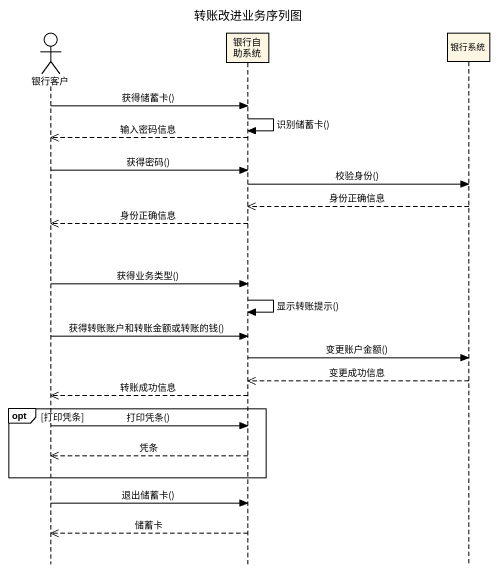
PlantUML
@startuml
title 转账改进业务序列图
hide footbox
actor 银行客户
participant 银行自助系统
participant 银行系统

银行客户 -> 银行自助系统 : 获得储蓄卡()
银行自助系统 -> 银行自助系统 : 识别储蓄卡()
银行自助系统 -->> 银行客户 : 输入密码信息
银行客户 -> 银行自助系统 : 获得密码()
银行自助系统 -> 银行系统 : 校验身份()
银行系统 -->> 银行自助系统 : 身份正确信息
银行自助系统 -->> 银行客户 : 身份正确信息
银行客户 -> 银行自助系统 : 获得业务类型()
银行自助系统 -> 银行自助系统 : 显示转账提示()
银行客户 -> 银行自助系统 : 获得转账账户和转账金额或转账的钱()
银行自助系统 -> 银行系统 : 变更账户金额()
银行系统 -->> 银行自助系统 : 变更成功信息
银行自助系统 -->> 银行客户 : 转账成功信息
opt 打印凭条
  银行客户 -> 银行自助系统 : 打印凭条()
  银行自助系统 -->> 银行客户 : 凭条
end
银行客户 -> 银行自助系统 : 退出储蓄卡()
银行自助系统 -->> 银行客户 : 储蓄卡
@enduml
